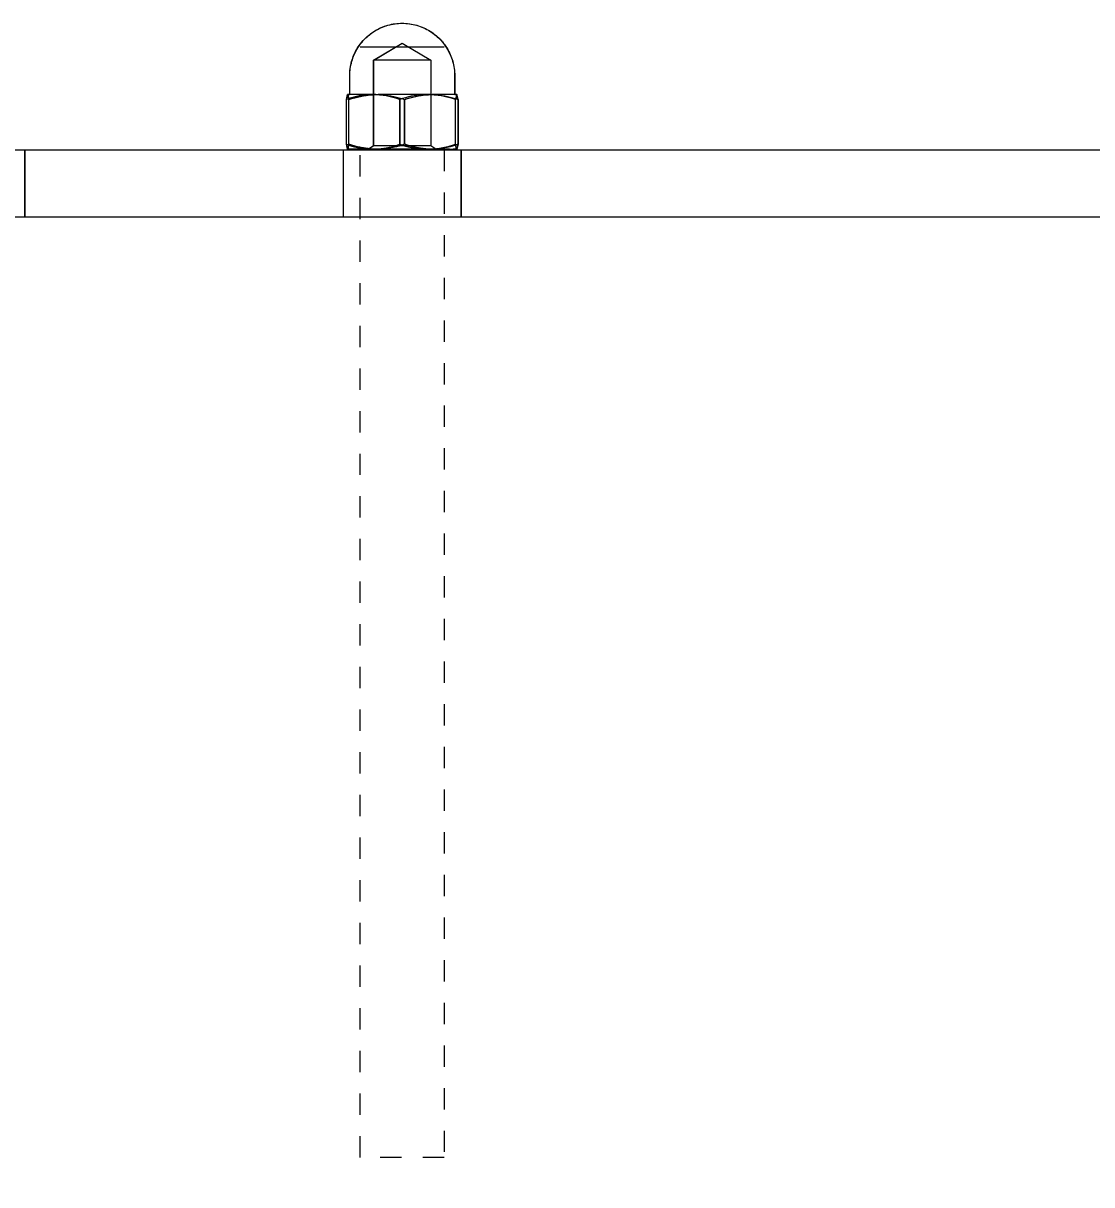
# Model space of a CAD drawing. Header units: inches. Extents: x -4 to 200, y 0 to 129.
# Drawn here: x 104.19 to 109.2, y 82.93 to 88.37 of the extents above; entities that cross this region are included whole.
import ezdxf

# ---------------------------------------------------------------- set-up
doc = ezdxf.new("R2010")
doc.units = ezdxf.units.IN
doc.linetypes.add('HIDDEN', pattern=[1.905, 1.27, -0.635])
for name, color, linetype, lineweight in [('ZANO_R', 7, 'Continuous', 0), ('ZANO_R_przerywana', 250, 'HIDDEN', 0), ('ZANO_W', 1, 'Continuous', 0)]:
    doc.layers.add(name, color=color, linetype=linetype, lineweight=lineweight)
doc.styles.get("Standard").update_dxf_attribs({"font": 'arial.ttf'})
doc.dimstyles.new('amerykanie', dxfattribs={"dimtxt": 50, "dimasz": 50, "dimexe": 0.5, "dimexo": 0.5, "dimgap": 1, "dimtad": 1, "dimdec": 0, "dimzin": 0, "dimlunit": 5, "dimtxsty": 'Standard', "dimcen": 0.09, "dimclrd": 1, "dimclre": 1, "dimclrt": 1, "dimazin": 0, "dimtfac": 1, "dimtdec": 0, "dimtmove": 0, "dimatfit": 3, "dimfxl": 1, "dimtzin": 0, "dimarcsym": 1})

# ---------------------------------------------------------------- blocks, each defined once
blk = doc.blocks.new('*D383')
at = {"layer": 'ZANO_W', "color": 1, "lineweight": -2}
for p, q in [((102.2245, 87.1214), (102.2245, 78.7468)), ((121.1221, 87.1214), (121.1221, 78.7468)), ((103.2245, 79.2468), (120.1221, 79.2468))]:
    blk.add_line(p, q, dxfattribs=at)
at = {"layer": 'ZANO_W', "color": 1}
for points in [[(103.2245, 79.4135), (103.2245, 79.0802), (102.2245, 79.2468)], [(120.1221, 79.0802), (120.1221, 79.4135), (121.1221, 79.2468)]]:
    blk.add_solid(points, dxfattribs=at)
at = {"layer": 'ZANO_W', "color": 1, "insert": (111.6733, 80.5871), "char_height": 1.625, "attachment_point": 5}
blk.add_mtext('18 7/8', dxfattribs=at)

msp = doc.modelspace()

# ---------------------------------------------------------------- linework, layer by layer
at = {"layer": 'ZANO_R'}
for p, q in [((105.86279, 88.35098), (105.87069, 88.35435)), ((105.86462, 88.35204), (105.87238, 88.35526)), ((105.87069, 88.35435), (105.87869, 88.35744)), ((105.87238, 88.35526), (105.88025, 88.3582)), ((105.87869, 88.35744), (105.8868, 88.36024)), ((105.88025, 88.3582), (105.88822, 88.36088)), ((105.8868, 88.36024), (105.895, 88.36276)), ((105.88822, 88.36088), (105.89627, 88.36329)), ((105.895, 88.36276), (105.90328, 88.365)), ((105.89627, 88.36329), (105.9044, 88.36542)), ((105.90328, 88.365), (105.91163, 88.36694)), ((105.9044, 88.36542), (105.91259, 88.36727)), ((105.91163, 88.36694), (105.92005, 88.3686)), ((105.91259, 88.36727), (105.92085, 88.36884)), ((105.92005, 88.3686), (105.92852, 88.36995)), ((105.92085, 88.36884), (105.92915, 88.37012)), ((105.92915, 88.37012), (105.9375, 88.37112)), ((105.9375, 88.37112), (105.94587, 88.37184)), ((105.94587, 88.37184), (105.95426, 88.37227)), ((105.95426, 88.37227), (105.96266, 88.37241)), ((105.96266, 88.37241), (105.97125, 88.37226)), ((105.97125, 88.37226), (105.97983, 88.37181)), ((105.97983, 88.37181), (105.98839, 88.37107)), ((105.98839, 88.37107), (105.99691, 88.37002)), ((105.99691, 88.37002), (106.0054, 88.36868)), ((105.99795, 88.36995), (106.00642, 88.3686)), ((106.0054, 88.36868), (106.01383, 88.36704)), ((106.00642, 88.3686), (106.01483, 88.36694)), ((106.01383, 88.36704), (106.0222, 88.3651)), ((106.01483, 88.36694), (106.02319, 88.365)), ((106.0222, 88.3651), (106.0305, 88.36288)), ((106.02319, 88.365), (106.03147, 88.36276)), ((106.0305, 88.36288), (106.03871, 88.36037)), ((106.03147, 88.36276), (106.03967, 88.36024)), ((106.03871, 88.36037), (106.04684, 88.35757)), ((106.03967, 88.36024), (106.04778, 88.35744)), ((106.04684, 88.35757), (106.05485, 88.35449)), ((106.04778, 88.35744), (106.05578, 88.35435)), ((106.05485, 88.35449), (106.06276, 88.35114)), ((106.05578, 88.35435), (106.06367, 88.35098)), ((105.78281, 88.29429), (105.78865, 88.30033)), ((105.78603, 88.29709), (105.79209, 88.30316)), ((105.78865, 88.30033), (105.79469, 88.30617)), ((105.79209, 88.30316), (105.79836, 88.30902)), ((105.79469, 88.30617), (105.80093, 88.3118)), ((105.79836, 88.30902), (105.80483, 88.31465)), ((105.80093, 88.3118), (105.80735, 88.31722)), ((105.80483, 88.31465), (105.81149, 88.32006)), ((105.80735, 88.31722), (105.81396, 88.32241)), ((105.81149, 88.32006), (105.81833, 88.32523)), ((105.81396, 88.32241), (105.82074, 88.32737)), ((105.81833, 88.32523), (105.82535, 88.33016)), ((105.82074, 88.32737), (105.82769, 88.3321)), ((105.82535, 88.33016), (105.83254, 88.33484)), ((105.82769, 88.3321), (105.83479, 88.33659)), ((105.83254, 88.33484), (105.83989, 88.33927)), ((105.83479, 88.33659), (105.84205, 88.34083)), ((105.83989, 88.33927), (105.84739, 88.34344)), ((105.84205, 88.34083), (105.84944, 88.34482)), ((105.84739, 88.34344), (105.85502, 88.34735)), ((105.84944, 88.34482), (105.85697, 88.34856)), ((105.85502, 88.34735), (105.86279, 88.35098)), ((105.85697, 88.34856), (105.86462, 88.35204)), ((106.06276, 88.35114), (106.07055, 88.34751)), ((106.06367, 88.35098), (106.07144, 88.34735)), ((106.07055, 88.34751), (106.0782, 88.34361)), ((106.07144, 88.34735), (106.07908, 88.34344)), ((106.0782, 88.34361), (106.08571, 88.33944)), ((106.07908, 88.34344), (106.08658, 88.33927)), ((106.08571, 88.33944), (106.09308, 88.33502)), ((106.08658, 88.33927), (106.09393, 88.33484)), ((106.09308, 88.33502), (106.10028, 88.33034)), ((106.09393, 88.33484), (106.10112, 88.33016)), ((106.10028, 88.33034), (106.10732, 88.32541)), ((106.10112, 88.33016), (106.10814, 88.32523)), ((106.10732, 88.32541), (106.11418, 88.32024)), ((106.10814, 88.32523), (106.11498, 88.32006)), ((106.11418, 88.32024), (106.12085, 88.31484)), ((106.11498, 88.32006), (106.12164, 88.31465)), ((106.12085, 88.31484), (106.12734, 88.3092)), ((106.12164, 88.31465), (106.12811, 88.30902)), ((106.12734, 88.3092), (106.13362, 88.30334)), ((106.12811, 88.30902), (106.13438, 88.30316)), ((106.13362, 88.30334), (106.13969, 88.29727)), ((106.13438, 88.30316), (106.14044, 88.29709)), ((105.74416, 88.23954), (105.74815, 88.24693)), ((105.74587, 88.24171), (105.75002, 88.24922)), ((105.74815, 88.24693), (105.75239, 88.25418)), ((105.75002, 88.24922), (105.75443, 88.25657)), ((105.75239, 88.25418), (105.75688, 88.26129)), ((105.75443, 88.25657), (105.7591, 88.26377)), ((105.75688, 88.26129), (105.76161, 88.26824)), ((105.7591, 88.26377), (105.76401, 88.2708)), ((105.76161, 88.26824), (105.76657, 88.27502)), ((105.76401, 88.2708), (105.76917, 88.27766)), ((105.76579, 88.26106), (105.76578, 88.26106)), ((105.76578, 88.26106), (106.15948, 88.26106)), ((105.76582, 88.26106), (105.76579, 88.26106)), ((105.76657, 88.27502), (105.77176, 88.28162)), ((105.76917, 88.27766), (105.77456, 88.28433)), ((105.77176, 88.28162), (105.77718, 88.28805)), ((105.77456, 88.28433), (105.78019, 88.29081)), ((105.77718, 88.28805), (105.78281, 88.29429)), ((105.78019, 88.29081), (105.78603, 88.29709)), ((105.82886, 88.19921), (105.96266, 88.2796)), ((105.82943, 88.19921), (105.96323, 88.2796)), ((105.96266, 88.2796), (106.09646, 88.19921)), ((105.96323, 88.2796), (106.09703, 88.19921)), ((106.13969, 88.29727), (106.14555, 88.29099)), ((106.14044, 88.29709), (106.14628, 88.29081)), ((106.14555, 88.29099), (106.15119, 88.2845)), ((106.14628, 88.29081), (106.1519, 88.28433)), ((106.15119, 88.2845), (106.15659, 88.27783)), ((106.1519, 88.28433), (106.1573, 88.27766)), ((106.15659, 88.27783), (106.16176, 88.27097)), ((106.1573, 88.27766), (106.16245, 88.2708)), ((106.15948, 88.26106), (106.16008, 88.26106)), ((106.16176, 88.27097), (106.16669, 88.26393)), ((106.16245, 88.2708), (106.16737, 88.26377)), ((106.16669, 88.26393), (106.17137, 88.25673)), ((106.16737, 88.26377), (106.17203, 88.25657)), ((106.17137, 88.25673), (106.17579, 88.24936)), ((106.17203, 88.25657), (106.17645, 88.24922)), ((106.17579, 88.24936), (106.17996, 88.24185)), ((106.17645, 88.24922), (106.1806, 88.24171)), ((105.72356, 88.18458), (105.72569, 88.19271)), ((105.72443, 88.18577), (105.72664, 88.19406)), ((105.72569, 88.19271), (105.7281, 88.20076)), ((105.72664, 88.19406), (105.72915, 88.20227)), ((105.7281, 88.20076), (105.73077, 88.20873)), ((105.72915, 88.20227), (105.73194, 88.21038)), ((105.73077, 88.20873), (105.73372, 88.2166)), ((105.73194, 88.21038), (105.73501, 88.21839)), ((105.73372, 88.2166), (105.73694, 88.22436)), ((105.73501, 88.21839), (105.73836, 88.22629)), ((105.73694, 88.22436), (105.74042, 88.23201)), ((105.73836, 88.22629), (105.74198, 88.23406)), ((105.74042, 88.23201), (105.74416, 88.23954)), ((105.74198, 88.23406), (105.74587, 88.24171)), ((105.82889, 88.19916), (105.82879, 88.19916)), ((105.82879, 88.19916), (105.82879, 88.19916)), ((105.82879, 87.79932), (105.82879, 88.19916)), ((106.09654, 88.19916), (105.82889, 88.19916)), ((105.82936, 87.79932), (105.82936, 88.19916)), ((106.09647, 88.19916), (106.09654, 88.19916)), ((106.09649, 88.19919), (106.09651, 88.19918)), ((106.09711, 88.19916), (106.09649, 88.19916)), ((106.09654, 88.19916), (106.09654, 88.19916)), ((106.09654, 88.19916), (106.09654, 87.79932)), ((106.09711, 88.19916), (106.09711, 87.79932)), ((106.17996, 88.24185), (106.18386, 88.2342)), ((106.1806, 88.24171), (106.18449, 88.23406)), ((106.18386, 88.2342), (106.18749, 88.22641)), ((106.18449, 88.23406), (106.18811, 88.22629)), ((106.18749, 88.22641), (106.19084, 88.2185)), ((106.18811, 88.22629), (106.19146, 88.21839)), ((106.19084, 88.2185), (106.19392, 88.21049)), ((106.19146, 88.21839), (106.19453, 88.21038)), ((106.19392, 88.21049), (106.19672, 88.20236)), ((106.19453, 88.21038), (106.19732, 88.20227)), ((106.19672, 88.20236), (106.19923, 88.19415)), ((106.19732, 88.20227), (106.19983, 88.19406)), ((106.19923, 88.19415), (106.20145, 88.18585)), ((106.19983, 88.19406), (106.20204, 88.18577)), ((105.71671, 88.13472), (105.71714, 88.14311)), ((105.71714, 88.14311), (105.71785, 88.15148)), ((105.71728, 88.13489), (105.71773, 88.14346)), ((105.71773, 88.14346), (105.71848, 88.152)), ((105.71785, 88.15148), (105.71886, 88.15982)), ((105.71848, 88.152), (105.71952, 88.16052)), ((105.71886, 88.15982), (105.72014, 88.16813)), ((105.71952, 88.16052), (105.72086, 88.16899)), ((105.72014, 88.16813), (105.72171, 88.17638)), ((105.72086, 88.16899), (105.7225, 88.17741)), ((105.72171, 88.17638), (105.72356, 88.18458)), ((105.7225, 88.17741), (105.72443, 88.18577)), ((106.20145, 88.18585), (106.20339, 88.17748)), ((106.20204, 88.18577), (106.20397, 88.17741)), ((106.20339, 88.17748), (106.20503, 88.16905)), ((106.20397, 88.17741), (106.20561, 88.16899)), ((106.20503, 88.16905), (106.20637, 88.16056)), ((106.20561, 88.16899), (106.20695, 88.16052)), ((106.20637, 88.16056), (106.20742, 88.15204)), ((106.20695, 88.16052), (106.20799, 88.152)), ((106.20742, 88.15204), (106.20816, 88.14348)), ((106.20799, 88.152), (106.20874, 88.14346)), ((106.20816, 88.14348), (106.20861, 88.1349)), ((106.20874, 88.14346), (106.20918, 88.13489)), ((105.71656, 88.12631), (105.71671, 88.13472)), ((105.71656, 88.04244), (105.71656, 88.12631)), ((105.71713, 88.12631), (105.71728, 88.13489)), ((105.71713, 88.04244), (105.71713, 88.12631)), ((106.20861, 88.1349), (106.20876, 88.12631)), ((106.20876, 88.12631), (106.20876, 88.04244)), ((106.20918, 88.13489), (106.20933, 88.12631)), ((106.20933, 88.12631), (106.20933, 88.04244)), ((105.70102, 88.01486), (105.70692, 88.03772)), ((105.70159, 88.01486), (105.70731, 88.03769)), ((105.70692, 88.03772), (105.71282, 88.01486)), ((105.83923, 88.03772), (105.70711, 88.03772)), ((105.70767, 88.0377), (105.71339, 88.01486)), ((105.71234, 88.03778), (105.7125, 88.0378)), ((105.7125, 88.0378), (105.71266, 88.03782)), ((105.71266, 88.03782), (105.71282, 88.03785)), ((105.71272, 88.03777), (105.71288, 88.03778)), ((105.71282, 88.03785), (105.71298, 88.03789)), ((105.71288, 88.03778), (105.71304, 88.03779)), ((105.71298, 88.03789), (105.71313, 88.03793)), ((105.71304, 88.03779), (105.7132, 88.03782)), ((105.71313, 88.03793), (105.71329, 88.03797)), ((105.7132, 88.03782), (105.71336, 88.03784)), ((105.71329, 88.03797), (105.71344, 88.03802)), ((105.71336, 88.03784), (105.71351, 88.03788)), ((105.71344, 88.03802), (105.71359, 88.03808)), ((105.71351, 88.03788), (105.71367, 88.03792)), ((105.71359, 88.03808), (105.71374, 88.03814)), ((105.71367, 88.03792), (105.71383, 88.03796)), ((105.71374, 88.03814), (105.71388, 88.0382)), ((105.71383, 88.03796), (105.71398, 88.03801)), ((105.71388, 88.0382), (105.71403, 88.03827)), ((105.71398, 88.03801), (105.71413, 88.03806)), ((105.71403, 88.03827), (105.71417, 88.03835)), ((105.71413, 88.03806), (105.71428, 88.03812)), ((105.71417, 88.03835), (105.71431, 88.03843)), ((105.71428, 88.03812), (105.71443, 88.03819)), ((105.71431, 88.03843), (105.71444, 88.03851)), ((105.71443, 88.03819), (105.71457, 88.03826)), ((105.71444, 88.03851), (105.71458, 88.0386)), ((105.71457, 88.03826), (105.71472, 88.03834)), ((105.71458, 88.0386), (105.71471, 88.0387)), ((105.71471, 88.0387), (105.71483, 88.0388)), ((105.71472, 88.03834), (105.71486, 88.03842)), ((105.71483, 88.0388), (105.71496, 88.0389)), ((105.71486, 88.03842), (105.71499, 88.0385)), ((105.71496, 88.0389), (105.71508, 88.03901)), ((105.71499, 88.0385), (105.71513, 88.03859)), ((105.71508, 88.03901), (105.71519, 88.03912)), ((105.71513, 88.03859), (105.71526, 88.03868)), ((105.71519, 88.03912), (105.7153, 88.03923)), ((105.71526, 88.03868), (105.71539, 88.03878)), ((105.7153, 88.03923), (105.71541, 88.03935)), ((105.71539, 88.03878), (105.71551, 88.03889)), ((105.71541, 88.03935), (105.71552, 88.03947)), ((105.71551, 88.03889), (105.71563, 88.03899)), ((105.71552, 88.03947), (105.71562, 88.0396)), ((105.71562, 88.0396), (105.71571, 88.03973)), ((105.71563, 88.03899), (105.71575, 88.0391)), ((105.71571, 88.03973), (105.7158, 88.03986)), ((105.71575, 88.0391), (105.71586, 88.03922)), ((105.7158, 88.03986), (105.71589, 88.04)), ((105.71586, 88.03922), (105.71597, 88.03934)), ((105.71589, 88.04), (105.71597, 88.04014)), ((105.71597, 88.04014), (105.71604, 88.04028)), ((105.71597, 88.03934), (105.71607, 88.03946)), ((105.71604, 88.04028), (105.71612, 88.04042)), ((105.71607, 88.03946), (105.71617, 88.03959)), ((105.71612, 88.04042), (105.71618, 88.04057)), ((105.71617, 88.03959), (105.71627, 88.03972)), ((105.71618, 88.04057), (105.71624, 88.04072)), ((105.71624, 88.04072), (105.7163, 88.04087)), ((105.71627, 88.03972), (105.71636, 88.03985)), ((105.7163, 88.04087), (105.71635, 88.04102)), ((105.71635, 88.04102), (105.7164, 88.04117)), ((105.71636, 88.03985), (105.71645, 88.03999)), ((105.7164, 88.04117), (105.71644, 88.04133)), ((105.71644, 88.04133), (105.71647, 88.04149)), ((105.71645, 88.03999), (105.71653, 88.04013)), ((105.71647, 88.04149), (105.7165, 88.04164)), ((105.7165, 88.04164), (105.71652, 88.0418)), ((105.71652, 88.0418), (105.71654, 88.04196)), ((105.71653, 88.04013), (105.71661, 88.04027)), ((105.71654, 88.04196), (105.71655, 88.04212)), ((105.71655, 88.04212), (105.71656, 88.04228)), ((105.71656, 88.04228), (105.71656, 88.04244)), ((105.71661, 88.04027), (105.71668, 88.04041)), ((105.71668, 88.04041), (105.71675, 88.04056)), ((105.71675, 88.04056), (105.71681, 88.04071)), ((105.71681, 88.04071), (105.71686, 88.04086)), ((105.71686, 88.04086), (105.71692, 88.04101)), ((105.71692, 88.04101), (105.71696, 88.04117)), ((105.71696, 88.04117), (105.717, 88.04132)), ((105.717, 88.04132), (105.71704, 88.04148)), ((105.71704, 88.04148), (105.71707, 88.04164)), ((105.71707, 88.04164), (105.71709, 88.0418)), ((105.71709, 88.0418), (105.71711, 88.04196)), ((105.71711, 88.04196), (105.71712, 88.04212)), ((105.71712, 88.04212), (105.71713, 88.04228)), ((105.71713, 88.04228), (105.71713, 88.04244)), ((105.73984, 88.02631), (105.72698, 88.02288)), ((105.74876, 88.02871), (105.73667, 88.02582)), ((105.75281, 88.02933), (105.73984, 88.02631)), ((105.74004, 88.0229), (105.75353, 88.02632)), ((105.76095, 88.0312), (105.74876, 88.02871)), ((105.75121, 88.02609), (105.76422, 88.02901)), ((105.76586, 88.03196), (105.75281, 88.02933)), ((105.75353, 88.02632), (105.76711, 88.02935)), ((105.7732, 88.03329), (105.76095, 88.0312)), ((105.76422, 88.02901), (105.77732, 88.03152)), ((105.77898, 88.03419), (105.76586, 88.03196)), ((105.76711, 88.02935), (105.78078, 88.03198)), ((105.78552, 88.03499), (105.7732, 88.03329)), ((105.77732, 88.03152), (105.79049, 88.03361)), ((105.78078, 88.03198), (105.79451, 88.0342)), ((105.79789, 88.0363), (105.78552, 88.03499)), ((105.79049, 88.03361), (105.80372, 88.03527)), ((105.81029, 88.0372), (105.79789, 88.0363)), ((105.80372, 88.03527), (105.817, 88.03651)), ((105.82271, 88.0377), (105.81029, 88.0372)), ((105.817, 88.03651), (105.83031, 88.03733)), ((105.82328, 88.0377), (105.81856, 88.03762)), ((105.83448, 88.0376), (105.83018, 88.03769)), ((105.83031, 88.03733), (105.84364, 88.03772)), ((105.83587, 88.03762), (105.84002, 88.03769)), ((105.84891, 88.03676), (105.83587, 88.03756)), ((105.84364, 88.03772), (105.85697, 88.03733)), ((105.84763, 88.0377), (105.85198, 88.03763)), ((105.86193, 88.03552), (105.84891, 88.03676)), ((106.09572, 88.03772), (105.85036, 88.03772)), ((105.85697, 88.03733), (105.87029, 88.03651)), ((105.87489, 88.03385), (105.86193, 88.03552)), ((105.87029, 88.03651), (105.88356, 88.03527)), ((105.88711, 88.03197), (105.87397, 88.0342)), ((105.8878, 88.03175), (105.87489, 88.03385)), ((105.88356, 88.03527), (105.8968, 88.0336)), ((105.90017, 88.02934), (105.88711, 88.03197)), ((105.90062, 88.02922), (105.8878, 88.03175)), ((105.89399, 88.03419), (105.90771, 88.03197)), ((105.8968, 88.0336), (105.90997, 88.03152)), ((105.91315, 88.02631), (105.90017, 88.02934)), ((105.91336, 88.02626), (105.90062, 88.02922)), ((105.90771, 88.03197), (105.92137, 88.02934)), ((105.90997, 88.03152), (105.92307, 88.02901)), ((105.92603, 88.02289), (105.91315, 88.02631)), ((105.92598, 88.02288), (105.91336, 88.02626)), ((105.92137, 88.02934), (105.93494, 88.02631)), ((105.92307, 88.02901), (105.93608, 88.02609)), ((105.93494, 88.02631), (105.94841, 88.02289)), ((105.99177, 88.02667), (105.97801, 88.02319)), ((105.99153, 88.02631), (105.97805, 88.02289)), ((106.0051, 88.02934), (105.99153, 88.02631)), ((106.00565, 88.02968), (105.99177, 88.02667)), ((106.00044, 88.02289), (106.01332, 88.02631)), ((106.01875, 88.03197), (106.0051, 88.02934)), ((106.01962, 88.03222), (106.00565, 88.02968)), ((106.01104, 88.02608), (106.02346, 88.029)), ((106.01332, 88.02631), (106.02629, 88.02934)), ((106.03248, 88.03419), (106.01875, 88.03197)), ((106.03367, 88.0343), (106.01962, 88.03222)), ((106.02346, 88.029), (106.03597, 88.03151)), ((106.02629, 88.02934), (106.03936, 88.03197)), ((106.04777, 88.0359), (106.03367, 88.0343)), ((106.03597, 88.03151), (106.04855, 88.03359)), ((106.03936, 88.03197), (106.05249, 88.0342)), ((106.06193, 88.03702), (106.04777, 88.0359)), ((106.04855, 88.03359), (106.0612, 88.03526)), ((106.0612, 88.03526), (106.0739, 88.0365)), ((106.07611, 88.03767), (106.06193, 88.03702)), ((106.0739, 88.0365), (106.08663, 88.03732)), ((106.08404, 88.03732), (106.0906, 88.03758)), ((106.08663, 88.03732), (106.09938, 88.03772)), ((106.09003, 88.03763), (106.08724, 88.03768)), ((106.09003, 88.03762), (106.08873, 88.03765)), ((106.09198, 88.03762), (106.09629, 88.0377)), ((106.10563, 88.03677), (106.09198, 88.03756)), ((106.09938, 88.03772), (106.11214, 88.03732)), ((106.21854, 88.03772), (106.10349, 88.03772)), ((106.11925, 88.03554), (106.10563, 88.03677)), ((106.11214, 88.03732), (106.12487, 88.0365)), ((106.13282, 88.03387), (106.11925, 88.03554)), ((106.12487, 88.0365), (106.13756, 88.03526)), ((106.14569, 88.03198), (106.13195, 88.0342)), ((106.14633, 88.03177), (106.13282, 88.03387)), ((106.13756, 88.03526), (106.15021, 88.03359)), ((106.15936, 88.02935), (106.14569, 88.03198)), ((106.15977, 88.02924), (106.14633, 88.03177)), ((106.14749, 88.03419), (106.16061, 88.03196)), ((106.15021, 88.03359), (106.1628, 88.0315)), ((106.17294, 88.02632), (106.15936, 88.02935)), ((106.17312, 88.02628), (106.15977, 88.02924)), ((106.16061, 88.03196), (106.17366, 88.02933)), ((106.1628, 88.0315), (106.17531, 88.029)), ((106.18643, 88.0229), (106.17294, 88.02632)), ((106.18637, 88.02289), (106.17312, 88.02628)), ((106.17366, 88.02933), (106.18662, 88.02631)), ((106.17531, 88.029), (106.18773, 88.02608)), ((106.18662, 88.02631), (106.19949, 88.02288)), ((106.20876, 88.04244), (106.20877, 88.04228)), ((106.20877, 88.04228), (106.20877, 88.04212)), ((106.20877, 88.04212), (106.20879, 88.04196)), ((106.20879, 88.04196), (106.20881, 88.0418)), ((106.20881, 88.0418), (106.20883, 88.04164)), ((106.20883, 88.04164), (106.20886, 88.04148)), ((106.20886, 88.04148), (106.20889, 88.04133)), ((106.20889, 88.04133), (106.20893, 88.04117)), ((106.20893, 88.04117), (106.20898, 88.04101)), ((106.20898, 88.04101), (106.20903, 88.04086)), ((106.20903, 88.04086), (106.20909, 88.04071)), ((106.20909, 88.04071), (106.20915, 88.04056)), ((106.20915, 88.04056), (106.20922, 88.04042)), ((106.20922, 88.04042), (106.20929, 88.04027)), ((106.20929, 88.04027), (106.20937, 88.04013)), ((106.20933, 88.04244), (106.20934, 88.04228)), ((106.20934, 88.04228), (106.20934, 88.04213)), ((106.20934, 88.04213), (106.20936, 88.04197)), ((106.20936, 88.04197), (106.20937, 88.04181)), ((106.20937, 88.04181), (106.2094, 88.04165)), ((106.20937, 88.04013), (106.20945, 88.03999)), ((106.2094, 88.04165), (106.20943, 88.04149)), ((106.20943, 88.04149), (106.20946, 88.04134)), ((106.20945, 88.03999), (106.20953, 88.03985)), ((106.20946, 88.04134), (106.2095, 88.04118)), ((106.2095, 88.04118), (106.20954, 88.04103)), ((106.20953, 88.03985), (106.20962, 88.03972)), ((106.20954, 88.04103), (106.20959, 88.04088)), ((106.20959, 88.04088), (106.20965, 88.04073)), ((106.20962, 88.03972), (106.20972, 88.03959)), ((106.20965, 88.04073), (106.20971, 88.04058)), ((106.20971, 88.04058), (106.20978, 88.04044)), ((106.20972, 88.03959), (106.20982, 88.03946)), ((106.20978, 88.04044), (106.20985, 88.0403)), ((106.20982, 88.03946), (106.20992, 88.03934)), ((106.20985, 88.0403), (106.20992, 88.04016)), ((106.20992, 88.04016), (106.21, 88.04002)), ((106.20992, 88.03934), (106.21003, 88.03922)), ((106.21, 88.04002), (106.21008, 88.03988)), ((106.21003, 88.03922), (106.21015, 88.03911)), ((106.21008, 88.03988), (106.21017, 88.03975)), ((106.21015, 88.03911), (106.21026, 88.039)), ((106.21017, 88.03975), (106.21027, 88.03962)), ((106.21026, 88.039), (106.21038, 88.03889)), ((106.21027, 88.03962), (106.21036, 88.0395)), ((106.21036, 88.0395), (106.21047, 88.03937)), ((106.21038, 88.03889), (106.21051, 88.03879)), ((106.21047, 88.03937), (106.21057, 88.03926)), ((106.21051, 88.03879), (106.21063, 88.03869)), ((106.21057, 88.03926), (106.21068, 88.03914)), ((106.21063, 88.03869), (106.21076, 88.03859)), ((106.21068, 88.03914), (106.2108, 88.03903)), ((106.21076, 88.03859), (106.2109, 88.0385)), ((106.2108, 88.03903), (106.21091, 88.03892)), ((106.2109, 88.0385), (106.21104, 88.03842)), ((106.21091, 88.03892), (106.21104, 88.03882)), ((106.21104, 88.03882), (106.21116, 88.03872)), ((106.21104, 88.03842), (106.21118, 88.03834)), ((106.21116, 88.03872), (106.21129, 88.03863)), ((106.21118, 88.03834), (106.21132, 88.03826)), ((106.21129, 88.03863), (106.21142, 88.03854)), ((106.21132, 88.03826), (106.21146, 88.03819)), ((106.21142, 88.03854), (106.21155, 88.03845)), ((106.21146, 88.03819), (106.21161, 88.03813)), ((106.21155, 88.03845), (106.21169, 88.03837)), ((106.21161, 88.03813), (106.21176, 88.03807)), ((106.21169, 88.03837), (106.21183, 88.03829)), ((106.21176, 88.03807), (106.21191, 88.03801)), ((106.21183, 88.03829), (106.21197, 88.03822)), ((106.21191, 88.03801), (106.21207, 88.03796)), ((106.21197, 88.03822), (106.21212, 88.03816)), ((106.21207, 88.03796), (106.21222, 88.03792)), ((106.21212, 88.03816), (106.21226, 88.03809)), ((106.21222, 88.03792), (106.21238, 88.03788)), ((106.21226, 88.03809), (106.21241, 88.03804)), ((106.21238, 88.03788), (106.21253, 88.03785)), ((106.21241, 88.03804), (106.21256, 88.03799)), ((106.21822, 88.03769), (106.2125, 88.01486)), ((106.21253, 88.03785), (106.21269, 88.03782)), ((106.21256, 88.03799), (106.21272, 88.03794)), ((106.21269, 88.03782), (106.21285, 88.0378)), ((106.21272, 88.03794), (106.21287, 88.0379)), ((106.21285, 88.0378), (106.21301, 88.03778)), ((106.21287, 88.0379), (106.21302, 88.03786)), ((106.21302, 88.03786), (106.21318, 88.03783)), ((106.2188, 88.0377), (106.21307, 88.01486)), ((106.21318, 88.03783), (106.21334, 88.03781)), ((106.21334, 88.03781), (106.2135, 88.03779)), ((106.21905, 88.03772), (106.21853, 88.03772)), ((106.2243, 88.01486), (106.21853, 88.03771)), ((106.21861, 88.03772), (106.21878, 88.03762)), ((106.21916, 88.03772), (106.21905, 88.03772)), ((106.21918, 88.03772), (106.21916, 88.03772)), ((106.21917, 88.03772), (106.21918, 88.03772)), ((106.21918, 88.03772), (106.21918, 88.03772)), ((106.21918, 88.03772), (106.21918, 88.03772)), ((106.21918, 88.03772), (106.21918, 88.03772)), ((106.21918, 88.03772), (106.21918, 88.03772)), ((106.21918, 88.03772), (106.21935, 88.03762)), ((106.22487, 88.01486), (106.21935, 88.03762)), ((105.71279, 88.0189), (105.70102, 88.01486)), ((105.70102, 87.80463), (105.70102, 88.01486)), ((105.71423, 88.01906), (105.70159, 88.01486)), ((105.70159, 87.80463), (105.70159, 88.01486)), ((105.72467, 88.02255), (105.71279, 88.0189)), ((105.71282, 88.01486), (105.7255, 88.01901)), ((105.71282, 87.80463), (105.71282, 88.01486)), ((105.71339, 88.01486), (105.72666, 88.01907)), ((105.71339, 87.80463), (105.71339, 88.01486)), ((105.72698, 88.02288), (105.71423, 88.01906)), ((105.73667, 88.02582), (105.72467, 88.02255)), ((105.7255, 88.01901), (105.7383, 88.02276)), ((105.72666, 88.01907), (105.74004, 88.0229)), ((105.7383, 88.02276), (105.75121, 88.02609)), ((105.93849, 88.01908), (105.92598, 88.02288)), ((105.93879, 88.01907), (105.92603, 88.02289)), ((105.93608, 88.02609), (105.94899, 88.02276)), ((105.95086, 88.01486), (105.93849, 88.01908)), ((105.95143, 88.01486), (105.93879, 88.01907)), ((105.94841, 88.02289), (105.96178, 88.01907)), ((105.94899, 88.02276), (105.96179, 88.01901)), ((105.96437, 88.01925), (105.95086, 88.01486)), ((105.95086, 88.01486), (105.95086, 87.80463)), ((105.96469, 88.01907), (105.95143, 88.01486)), ((105.95143, 88.01486), (105.95143, 87.80463)), ((105.96178, 88.01907), (105.97503, 88.01486)), ((105.96179, 88.01901), (105.97446, 88.01486)), ((105.97801, 88.02319), (105.96437, 88.01925)), ((105.97805, 88.02289), (105.96469, 88.01907)), ((105.97446, 88.01486), (105.98653, 88.019)), ((105.97446, 87.80463), (105.97446, 88.01486)), ((105.97503, 88.01486), (105.98768, 88.01907)), ((105.97503, 87.80463), (105.97503, 88.01486)), ((105.98653, 88.019), (105.99873, 88.02275)), ((105.98768, 88.01907), (106.00044, 88.02289)), ((105.99873, 88.02275), (106.01104, 88.02608)), ((106.1995, 88.01909), (106.18637, 88.02289)), ((106.19981, 88.01907), (106.18643, 88.0229)), ((106.18773, 88.02608), (106.20004, 88.02275)), ((106.19949, 88.02288), (106.21224, 88.01906)), ((106.2125, 88.01486), (106.1995, 88.01909)), ((106.21307, 88.01486), (106.19981, 88.01907)), ((106.20004, 88.02275), (106.21224, 88.019)), ((106.21224, 88.01906), (106.22487, 88.01486)), ((106.21224, 88.019), (106.2243, 88.01486)), ((106.2125, 87.80463), (106.2125, 88.01486)), ((106.21307, 87.80463), (106.21307, 88.01486)), ((106.2243, 88.01486), (106.2243, 87.80463)), ((106.22487, 88.01486), (106.22487, 87.80463)), ((102.1524, 87.77894), (109.43256, 87.77894)), ((104.19226, 87.77894), (104.19226, 87.46393)), ((104.19283, 87.77894), (104.19283, 87.46393)), ((105.68703, 87.46393), (105.68703, 87.77894)), ((105.6876, 87.46393), (105.6876, 87.77894)), ((105.70692, 87.78177), (105.70102, 87.80463)), ((105.70102, 87.80463), (105.71258, 87.80067)), ((105.70731, 87.7818), (105.70159, 87.80463)), ((105.70159, 87.80463), (105.71424, 87.80042)), ((105.71282, 87.80463), (105.70692, 87.78177)), ((105.82485, 87.78177), (105.70731, 87.78177)), ((105.71339, 87.80463), (105.70749, 87.78177)), ((105.71258, 87.80067), (105.72426, 87.79707)), ((105.7255, 87.80048), (105.71282, 87.80463)), ((105.72664, 87.80042), (105.71339, 87.80463)), ((105.71424, 87.80042), (105.727, 87.7966)), ((105.72426, 87.79707), (105.73604, 87.79384)), ((105.7383, 87.79674), (105.7255, 87.80048)), ((105.74001, 87.7966), (105.72664, 87.80042)), ((105.727, 87.7966), (105.73988, 87.79318)), ((105.73604, 87.79384), (105.74792, 87.79098)), ((105.75121, 87.7934), (105.7383, 87.79674)), ((105.73988, 87.79318), (105.75286, 87.79015)), ((105.75349, 87.79318), (105.74001, 87.7966)), ((105.74792, 87.79098), (105.75989, 87.78851)), ((105.76422, 87.79048), (105.75121, 87.7934)), ((105.75286, 87.79015), (105.76592, 87.78752)), ((105.76706, 87.79015), (105.75349, 87.79318)), ((105.75989, 87.78851), (105.77192, 87.7864)), ((105.77732, 87.78797), (105.76422, 87.79048)), ((105.76592, 87.78752), (105.77906, 87.78529)), ((105.78071, 87.78752), (105.76706, 87.79015)), ((105.77192, 87.7864), (105.78402, 87.78468)), ((105.79049, 87.78589), (105.77732, 87.78797)), ((105.79444, 87.7853), (105.78071, 87.78752)), ((105.78402, 87.78468), (105.79616, 87.78335)), ((105.80372, 87.78422), (105.79049, 87.78589)), ((105.79616, 87.78335), (105.80834, 87.78239)), ((105.817, 87.78298), (105.80372, 87.78422)), ((105.80516, 87.78278), (105.80517, 87.78278)), ((105.80516, 87.78277), (105.80516, 87.78277)), ((105.80516, 87.78277), (105.80516, 87.78277)), ((105.80516, 87.78277), (105.80516, 87.78277)), ((105.80516, 87.78277), (105.80516, 87.78277)), ((105.80516, 87.78277), (105.80516, 87.78277)), ((105.80516, 87.78277), (105.80518, 87.78277)), ((105.80516, 87.78177), (105.80516, 87.78277)), ((105.80518, 87.78277), (105.80529, 87.78277)), ((105.80524, 87.78283), (105.82879, 87.79932)), ((105.80529, 87.78277), (105.81712, 87.78277)), ((105.80573, 87.78177), (105.80573, 87.78277)), ((105.80581, 87.78283), (105.82929, 87.79927)), ((105.80834, 87.78239), (105.82055, 87.78182)), ((105.81769, 87.78278), (105.81093, 87.78336)), ((105.83031, 87.78217), (105.817, 87.78298)), ((105.81769, 87.78277), (106.12017, 87.78277)), ((105.81855, 87.78188), (105.82085, 87.78183)), ((105.8347, 87.78177), (105.82485, 87.78177)), ((105.82879, 87.79932), (105.82879, 87.79932)), ((105.82879, 87.79932), (105.82879, 87.79932)), ((105.82879, 87.79932), (105.82879, 87.79932)), ((105.82879, 87.79932), (105.82879, 87.79932)), ((105.82879, 87.79932), (105.82879, 87.79932)), ((105.82879, 87.79932), (105.82881, 87.79932)), ((105.82881, 87.79932), (105.82889, 87.79932)), ((105.82889, 87.79932), (106.09649, 87.79932)), ((105.84364, 87.78177), (105.83031, 87.78217)), ((105.83045, 87.78181), (105.83447, 87.78189)), ((105.83924, 87.78177), (105.8347, 87.78177)), ((105.83588, 87.78193), (105.84352, 87.78226)), ((105.83981, 87.7818), (105.83588, 87.78187)), ((105.84352, 87.78226), (105.85115, 87.78277)), ((105.85697, 87.78217), (105.84364, 87.78177)), ((105.84981, 87.78263), (105.85157, 87.78276)), ((106.09381, 87.78177), (105.85055, 87.78177)), ((105.85156, 87.78281), (105.86423, 87.78417)), ((105.87029, 87.78298), (105.85697, 87.78217)), ((105.86423, 87.78417), (105.87685, 87.78592)), ((105.88356, 87.78422), (105.87029, 87.78298)), ((105.87405, 87.7853), (105.88717, 87.78753)), ((105.87685, 87.78592), (105.88941, 87.78807)), ((105.8968, 87.78589), (105.88356, 87.78422)), ((105.88717, 87.78753), (105.90022, 87.79016)), ((105.88941, 87.78807), (105.9019, 87.79061)), ((105.90765, 87.78751), (105.89391, 87.78529)), ((105.90997, 87.78797), (105.8968, 87.78589)), ((105.90022, 87.79016), (105.91318, 87.79319)), ((105.9019, 87.79061), (105.9143, 87.79354)), ((105.92132, 87.79014), (105.90765, 87.78751)), ((105.92307, 87.79048), (105.90997, 87.78797)), ((105.91318, 87.79319), (105.92605, 87.79661)), ((105.9143, 87.79354), (105.9266, 87.79686)), ((105.9349, 87.79317), (105.92132, 87.79014)), ((105.93608, 87.7934), (105.92307, 87.79048)), ((105.92605, 87.79661), (105.9388, 87.80043)), ((105.9266, 87.79686), (105.93879, 87.80056)), ((105.94839, 87.7966), (105.9349, 87.79317)), ((105.94899, 87.79674), (105.93608, 87.7934)), ((105.93879, 87.80056), (105.95086, 87.80463)), ((105.9388, 87.80043), (105.95143, 87.80463)), ((105.96177, 87.80042), (105.94839, 87.7966)), ((105.96179, 87.80048), (105.94899, 87.79674)), ((105.95086, 87.80463), (105.96552, 87.79994)), ((105.95143, 87.80463), (105.9647, 87.80042)), ((105.97503, 87.80463), (105.96177, 87.80042)), ((105.97446, 87.80463), (105.96179, 87.80048)), ((105.9647, 87.80042), (105.97808, 87.7966)), ((105.96552, 87.79994), (105.98033, 87.79577)), ((105.98653, 87.80049), (105.97446, 87.80463)), ((105.98766, 87.80043), (105.97503, 87.80463)), ((105.97808, 87.7966), (105.99157, 87.79317)), ((105.98033, 87.79577), (105.99528, 87.79211)), ((105.99873, 87.79675), (105.98653, 87.80049)), ((106.00042, 87.79661), (105.98766, 87.80043)), ((105.99157, 87.79317), (106.00515, 87.79014)), ((105.99528, 87.79211), (106.01035, 87.78897)), ((106.01104, 87.79341), (105.99873, 87.79675)), ((106.01328, 87.79319), (106.00042, 87.79661)), ((106.00515, 87.79014), (106.01882, 87.78751)), ((106.01035, 87.78897), (106.02552, 87.78636)), ((106.02346, 87.79049), (106.01104, 87.79341)), ((106.02625, 87.79016), (106.01328, 87.79319)), ((106.01882, 87.78751), (106.03255, 87.78529)), ((106.03597, 87.78799), (106.02346, 87.79049)), ((106.02552, 87.78636), (106.04076, 87.78427)), ((106.0393, 87.78753), (106.02625, 87.79016)), ((106.04856, 87.7859), (106.03597, 87.78799)), ((106.05242, 87.7853), (106.0393, 87.78753)), ((106.04076, 87.78427), (106.05607, 87.78272)), ((106.0612, 87.78423), (106.04856, 87.7859)), ((106.05698, 87.78277), (106.05608, 87.78277)), ((106.05673, 87.78267), (106.06632, 87.78212)), ((106.0739, 87.78299), (106.0612, 87.78423)), ((106.06632, 87.78212), (106.07592, 87.78182)), ((106.08663, 87.78217), (106.0739, 87.78299)), ((106.07391, 87.78188), (106.07616, 87.78183)), ((106.07559, 87.78277), (106.07535, 87.78277)), ((106.09059, 87.78191), (106.08404, 87.78218)), ((106.09938, 87.78177), (106.08663, 87.78217)), ((106.0869, 87.78181), (106.09002, 87.78187)), ((106.09199, 87.78193), (106.09963, 87.78224)), ((106.09628, 87.7818), (106.09199, 87.78187)), ((106.09649, 87.79932), (106.09711, 87.79932)), ((106.09654, 87.79932), (106.12017, 87.78277)), ((106.09711, 87.79932), (106.1207, 87.7828)), ((106.11214, 87.78217), (106.09938, 87.78177)), ((106.09963, 87.78224), (106.10725, 87.78271)), ((106.18406, 87.78177), (106.10592, 87.78177)), ((106.10725, 87.78267), (106.10756, 87.78269)), ((106.10909, 87.78285), (106.12414, 87.78445)), ((106.12487, 87.78299), (106.11214, 87.78217)), ((106.12017, 87.78277), (106.12017, 87.78177)), ((106.12018, 87.78277), (106.12068, 87.78277)), ((106.12074, 87.78277), (106.12074, 87.78177)), ((106.12414, 87.78445), (106.13912, 87.78655)), ((106.13756, 87.78423), (106.12487, 87.78299)), ((106.13203, 87.7853), (106.14576, 87.78752)), ((106.15021, 87.7859), (106.13756, 87.78423)), ((106.13912, 87.78655), (106.15403, 87.78916)), ((106.14576, 87.78752), (106.15941, 87.79015)), ((106.16055, 87.78752), (106.14741, 87.78529)), ((106.1628, 87.78799), (106.15021, 87.7859)), ((106.15403, 87.78916), (106.16884, 87.79228)), ((106.15941, 87.79015), (106.17298, 87.79318)), ((106.17361, 87.79015), (106.16055, 87.78752)), ((106.17531, 87.79049), (106.1628, 87.78799)), ((106.16884, 87.79228), (106.18353, 87.7959)), ((106.17298, 87.79318), (106.18645, 87.7966)), ((106.18659, 87.79318), (106.17361, 87.79015)), ((106.18773, 87.79341), (106.17531, 87.79049)), ((106.18353, 87.7959), (106.19809, 87.80002)), ((106.18406, 87.78177), (106.20137, 87.78177)), ((106.18645, 87.7966), (106.19982, 87.80042)), ((106.19947, 87.7966), (106.18659, 87.79318)), ((106.20004, 87.79675), (106.18773, 87.79341)), ((106.19809, 87.80002), (106.2125, 87.80463)), ((106.21223, 87.80042), (106.19947, 87.7966)), ((106.19982, 87.80042), (106.21307, 87.80463)), ((106.21224, 87.80049), (106.20004, 87.79675)), ((106.21854, 87.78177), (106.20137, 87.78177)), ((106.22487, 87.80463), (106.21223, 87.80042)), ((106.2243, 87.80463), (106.21224, 87.80049)), ((106.21822, 87.7818), (106.2125, 87.80463)), ((106.2186, 87.78188), (106.21307, 87.80463)), ((106.2243, 87.80463), (106.21853, 87.78178)), ((106.21916, 87.78177), (106.21853, 87.78177)), ((106.21853, 87.78177), (106.2188, 87.78177)), ((106.21876, 87.78186), (106.21861, 87.78178)), ((106.21935, 87.78187), (106.21918, 87.78177)), ((106.22487, 87.80463), (106.21935, 87.78187)), ((106.2383, 87.77894), (106.2383, 87.46393)), ((106.23887, 87.77894), (106.23887, 87.46393)), ((10.15462, 87.46393), (133.75108, 87.46393)), ((99.83553, 87.46393), (123.46112, 87.46393))]:
    msp.add_line(p, q, dxfattribs=at)
at = {"layer": 'ZANO_R_przerywana', "ltscale": 0.05}
for p, q in [((105.76578, 83.05382), (105.76578, 87.77894)), ((105.76635, 83.05382), (105.76635, 87.77894)), ((106.15954, 87.77894), (106.15954, 83.05382)), ((106.16011, 87.77894), (106.16011, 83.05382)), ((106.15948, 83.05382), (105.76579, 83.05382)), ((106.15998, 83.05382), (106.15948, 83.05382)), ((106.16009, 83.05382), (106.15998, 83.05382)), ((106.16011, 83.05382), (106.16009, 83.05382)), ((106.16011, 83.05382), (106.16011, 83.05382)), ((106.16011, 83.05382), (106.16011, 83.05382)), ((106.16011, 83.05382), (106.16011, 83.05382)), ((106.16011, 83.05382), (106.16011, 83.05382)), ((106.16011, 83.05382), (106.16011, 83.05382))]:
    msp.add_line(p, q, dxfattribs=at)

# ---------------------------------------------------------------- dimensions: what is measured, and where the dimension line sits
at = {"layer": 'ZANO_W'}
dim = msp.add_linear_dim(base=(121.12206, 79.24684), p1=(102.22447, 87.62144), p2=(121.12206, 87.62144), dimstyle='amerykanie', override={"dimtxt": 1.625, "dimasz": 1, "dimgap": 0.5, "dimdec": 4, "dimaunit": 1, "dimadec": 1, "dimtdec": 4, "dimtmove": 1, "dimfrac": 2}, dxfattribs=at)
dim.commit()
dim.dimension.update_dxf_attribs({"geometry": '*D383', "text_midpoint": (111.67327, 80.58705)})

doc.saveas('drawing.dxf')
